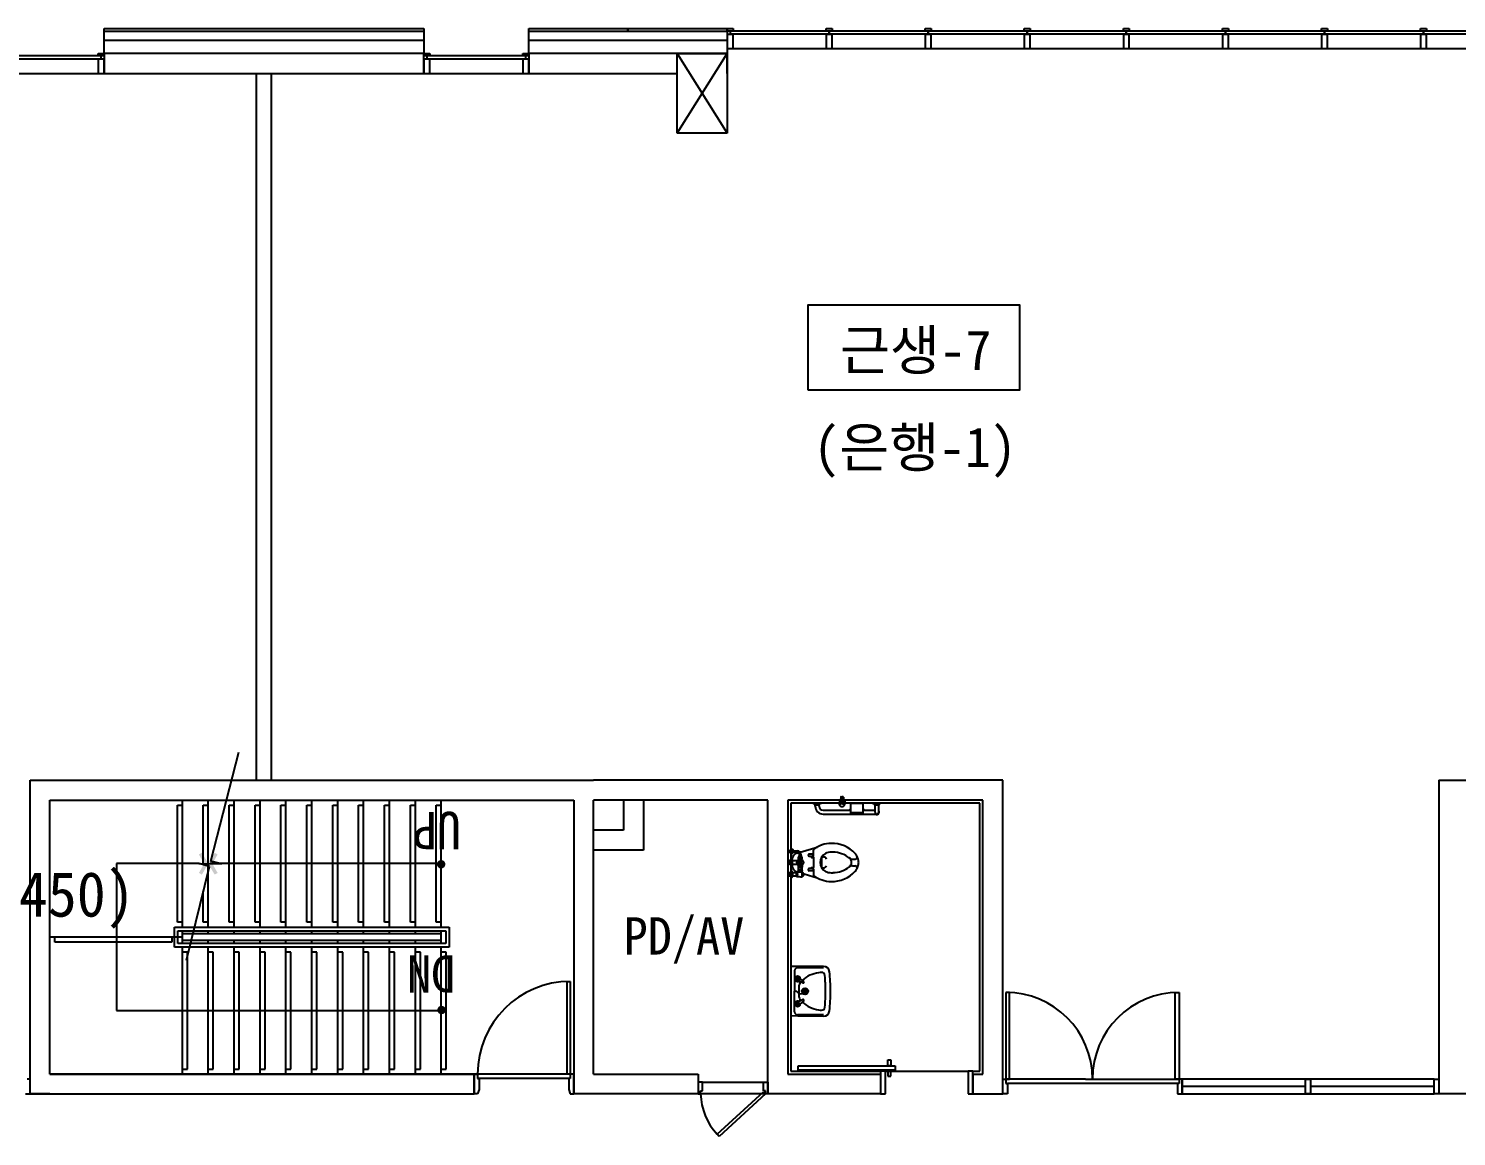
# Model space of a CAD drawing. Header units: millimetres. Extents: x 16332047 to 33387680, y -14835522 to -7015081.
# Drawn here: x 16757244 to 16771584, y -7482048 to -7470921 of the extents above; entities that cross this region are included whole.
import ezdxf
from ezdxf.enums import TextEntityAlignment as Align

# ---------------------------------------------------------------- set-up
doc = ezdxf.new("R2010")
doc.units = ezdxf.units.MM
doc.header["$LTSCALE"] = 300
doc.header["$MEASUREMENT"] = 0
doc.layers.add('arch', color=255, linetype='CONTINUOUS', lineweight=25)
doc.layers.add('TEXT', color=3, linetype='CONTINUOUS')
doc.styles.add('돋움체', font='')
doc.styles.get('돋움체').set_extended_font_data('DotumChe')

msp = doc.modelspace()

# ---------------------------------------------------------------- hatches: boundary and pattern name
at = {"layer": 'arch'}
for points in [[(16758985, -7479198), (16758955, -7479216), (16759008, -7479308), (16758955, -7479401), (16758985, -7479418), (16759049, -7479308)], [(16759113, -7479198), (16759143, -7479216), (16759090, -7479308), (16759143, -7479401), (16759113, -7479418), (16759049, -7479308)]]:
    msp.add_hatch(color=256, dxfattribs=at).paths.add_polyline_path(points)
h = msp.add_hatch(color=256, dxfattribs=at)
edge = h.paths.add_edge_path()
edge.add_arc((16761388, -7479314), 42.7, 270, 450)
edge.add_arc((16761388, -7479314), 42.7, 90, 270)
h = msp.add_hatch(color=256, dxfattribs=at)
edge = h.paths.add_edge_path()
edge.add_arc((16761392, -7480778), 42.7, 270, 450)
edge.add_arc((16761392, -7480778), 42.7, 90, 270)

# ---------------------------------------------------------------- linework, layer by layer
for p, q in [((16758004, -7470921), (16761214, -7470921)), ((16758004, -7470951), (16758004, -7470921)), ((16758004, -7471171), (16758004, -7470921)), ((16758004, -7470921), (16761214, -7470921)), ((16761214, -7470951), (16758004, -7470951)), ((16761214, -7470921), (16761214, -7470951)), ((16761214, -7470921), (16761214, -7471171)), ((16762269, -7470921), (16763264, -7470921)), ((16762269, -7470951), (16762269, -7470921)), ((16762269, -7471171), (16762269, -7470921)), ((16762269, -7470921), (16764259, -7470921)), ((16763264, -7470951), (16762269, -7470951)), ((16763264, -7470921), (16763264, -7470951)), ((16763264, -7470921), (16764259, -7470921)), ((16763264, -7470951), (16763264, -7470921)), ((16764259, -7470951), (16763264, -7470951)), ((16764259, -7470921), (16764259, -7470951)), ((16764259, -7470921), (16764259, -7471171)), ((16764259, -7470946), (16764259, -7470921)), ((16764259, -7470921), (16764319, -7470921)), ((16764319, -7470946), (16764259, -7470946)), ((16764319, -7470980), (16764259, -7470980)), ((16764259, -7470980), (16764259, -7471121)), ((16765284, -7470946), (16764289, -7470946)), ((16764289, -7470946), (16764289, -7470974)), ((16764289, -7470974), (16765284, -7470974)), ((16764319, -7470921), (16764319, -7470946)), ((16764319, -7471121), (16764319, -7470980)), ((16765254, -7470946), (16765254, -7470921)), ((16765254, -7470921), (16765314, -7470921)), ((16765314, -7470946), (16765254, -7470946)), ((16765314, -7470980), (16765254, -7470980)), ((16765254, -7470980), (16765254, -7471121)), ((16766279, -7470946), (16765284, -7470946)), ((16765284, -7470946), (16765284, -7470974)), ((16765284, -7470974), (16765284, -7470946)), ((16765284, -7470974), (16766279, -7470974)), ((16765314, -7470921), (16765314, -7470946)), ((16765314, -7471121), (16765314, -7470980)), ((16766249, -7470946), (16766249, -7470921)), ((16766249, -7470921), (16766309, -7470921)), ((16766309, -7470946), (16766249, -7470946)), ((16766309, -7470980), (16766249, -7470980)), ((16766249, -7470980), (16766249, -7471121)), ((16767274, -7470946), (16766279, -7470946)), ((16766279, -7470946), (16766279, -7470974)), ((16766279, -7470974), (16766279, -7470946)), ((16766279, -7470974), (16767274, -7470974)), ((16766309, -7470921), (16766309, -7470946)), ((16766309, -7471121), (16766309, -7470980)), ((16767244, -7470946), (16767244, -7470921)), ((16767244, -7470921), (16767304, -7470921)), ((16767304, -7470946), (16767244, -7470946)), ((16767304, -7470980), (16767244, -7470980)), ((16767244, -7470980), (16767244, -7471121)), ((16768269, -7470946), (16767274, -7470946)), ((16767274, -7470946), (16767274, -7470974)), ((16767274, -7470974), (16767274, -7470946)), ((16767274, -7470974), (16768269, -7470974)), ((16767304, -7470921), (16767304, -7470946)), ((16767304, -7471121), (16767304, -7470980)), ((16768239, -7470946), (16768239, -7470921)), ((16768239, -7470921), (16768299, -7470921)), ((16768299, -7470946), (16768239, -7470946)), ((16768299, -7470980), (16768239, -7470980)), ((16768239, -7470980), (16768239, -7471121)), ((16769264, -7470946), (16768269, -7470946)), ((16768269, -7470946), (16768269, -7470974)), ((16768269, -7470974), (16768269, -7470946)), ((16768269, -7470974), (16769264, -7470974)), ((16768299, -7470921), (16768299, -7470946)), ((16768299, -7471121), (16768299, -7470980)), ((16769234, -7470946), (16769234, -7470921)), ((16769234, -7470921), (16769294, -7470921)), ((16769294, -7470946), (16769234, -7470946)), ((16769294, -7470980), (16769234, -7470980)), ((16769234, -7470980), (16769234, -7471121)), ((16769264, -7470974), (16769264, -7470946)), ((16770259, -7470946), (16769264, -7470946)), ((16769264, -7470946), (16769264, -7470974)), ((16769264, -7470974), (16770259, -7470974)), ((16769294, -7470921), (16769294, -7470946)), ((16769294, -7471121), (16769294, -7470980)), ((16770229, -7470946), (16770229, -7470921)), ((16770229, -7470921), (16770289, -7470921)), ((16770289, -7470946), (16770229, -7470946)), ((16770289, -7470980), (16770229, -7470980)), ((16770229, -7470980), (16770229, -7471121)), ((16770259, -7470974), (16770259, -7470946)), ((16771254, -7470946), (16770259, -7470946)), ((16770259, -7470946), (16770259, -7470974)), ((16770259, -7470974), (16771254, -7470974)), ((16770289, -7470921), (16770289, -7470946)), ((16770289, -7471121), (16770289, -7470980)), ((16771224, -7470946), (16771224, -7470921)), ((16771224, -7470921), (16771284, -7470921)), ((16771284, -7470946), (16771224, -7470946)), ((16771284, -7470980), (16771224, -7470980)), ((16771224, -7470980), (16771224, -7471121)), ((16772484, -7470946), (16771254, -7470946)), ((16771254, -7470946), (16771254, -7470974)), ((16771254, -7470974), (16771254, -7470946)), ((16771254, -7470974), (16772484, -7470974)), ((16771284, -7470921), (16771284, -7470946)), ((16771284, -7471121), (16771284, -7470980)), ((16761214, -7471042), (16758004, -7471041)), ((16764259, -7471042), (16762269, -7471041)), ((16764259, -7471121), (16772309, -7471121)), ((16764259, -7471121), (16764319, -7471121)), ((16765254, -7471121), (16765314, -7471121)), ((16766249, -7471121), (16766309, -7471121)), ((16767244, -7471121), (16767304, -7471121)), ((16768239, -7471121), (16768299, -7471121)), ((16769234, -7471121), (16769294, -7471121)), ((16770229, -7471121), (16770289, -7471121)), ((16771224, -7471121), (16771284, -7471121)), ((16757974, -7471196), (16756979, -7471196)), ((16756979, -7471224), (16757974, -7471224)), ((16757944, -7471196), (16757944, -7471171)), ((16757944, -7471171), (16758004, -7471171)), ((16758004, -7471196), (16757944, -7471196)), ((16758004, -7471230), (16757944, -7471230)), ((16757944, -7471230), (16757944, -7471371)), ((16757974, -7471224), (16757974, -7471196)), ((16761214, -7471171), (16758004, -7471171)), ((16758004, -7471171), (16758004, -7471371)), ((16758004, -7471171), (16758004, -7471196)), ((16758004, -7471371), (16758004, -7471230)), ((16761214, -7471371), (16761214, -7471171)), ((16761214, -7471196), (16761214, -7471171)), ((16761214, -7471171), (16761274, -7471171)), ((16761274, -7471196), (16761214, -7471196)), ((16761274, -7471230), (16761214, -7471230)), ((16761214, -7471230), (16761214, -7471371)), ((16762239, -7471196), (16761244, -7471196)), ((16761244, -7471196), (16761244, -7471224)), ((16761244, -7471224), (16762239, -7471224)), ((16761274, -7471171), (16761274, -7471196)), ((16761274, -7471371), (16761274, -7471230)), ((16762209, -7471196), (16762209, -7471171)), ((16762209, -7471171), (16762269, -7471171)), ((16762269, -7471196), (16762209, -7471196)), ((16762269, -7471230), (16762209, -7471230)), ((16762209, -7471230), (16762209, -7471371)), ((16762239, -7471224), (16762239, -7471196)), ((16764259, -7471171), (16762269, -7471171)), ((16762269, -7471171), (16762269, -7471371)), ((16762269, -7471171), (16762269, -7471196)), ((16762269, -7471371), (16762269, -7471230)), ((16763759, -7471171), (16764259, -7471971)), ((16763759, -7471971), (16764259, -7471171)), ((16763759, -7471971), (16763759, -7471171)), ((16763759, -7471171), (16764259, -7471171)), ((16764259, -7471371), (16764259, -7471171)), ((16764259, -7471171), (16764259, -7471971)), ((16756949, -7471371), (16758004, -7471371)), ((16757944, -7471371), (16758004, -7471371)), ((16758004, -7471371), (16761214, -7471371)), ((16759534, -7478471), (16759534, -7471371)), ((16759684, -7478471), (16759684, -7471371)), ((16761214, -7471371), (16761274, -7471371)), ((16761214, -7471371), (16762269, -7471371)), ((16762209, -7471371), (16762269, -7471371)), ((16762269, -7471371), (16763759, -7471371)), ((16764259, -7471971), (16763759, -7471971)), ((16759076, -7479282, 0), (16759357, -7478187, 0)), ((16757259, -7481621), (16757259, -7478471)), ((16757259, -7478471), (16762919, -7478471)), ((16767029, -7478471), (16762919, -7478471)), ((16767029, -7481621), (16767029, -7478471)), ((16771409, -7478471), (16771409, -7481621)), ((16771409, -7478471), (16774009, -7478471)), ((16757259, -7480626), (16757259, -7478721)), ((16757459, -7481421), (16757459, -7478671)), ((16757459, -7478671), (16762719, -7478671)), ((16757459, -7478671), (16762719, -7478671)), ((16757459, -7481421), (16757459, -7478671)), ((16758739, -7479896, 0), (16758739, -7478721, 0)), ((16758739, -7478721, 0), (16758789, -7478721, 0)), ((16758789, -7479946), (16758789, -7478671, 0)), ((16758999, -7479309, 0), (16758999, -7478721, 0)), ((16758999, -7478721, 0), (16759049, -7478721, 0)), ((16759049, -7479946, 0), (16759049, -7478671, 0)), ((16759259, -7479896, 0), (16759259, -7478721, 0)), ((16759259, -7478721, 0), (16759309, -7478721, 0)), ((16759309, -7479946, 0), (16759309, -7478671, 0)), ((16759519, -7479896, 0), (16759519, -7478721, 0)), ((16759519, -7478721, 0), (16759569, -7478721, 0)), ((16759569, -7479946, 0), (16759569, -7478671, 0)), ((16759779, -7479896, 0), (16759779, -7478721, 0)), ((16759779, -7478721, 0), (16759829, -7478721, 0)), ((16759829, -7479946, 0), (16759829, -7478671, 0)), ((16760039, -7479896, 0), (16760039, -7478721, 0)), ((16760039, -7478721, 0), (16760089, -7478721, 0)), ((16760089, -7479946, 0), (16760089, -7478671, 0)), ((16760299, -7479896, 0), (16760299, -7478721, 0)), ((16760299, -7478721, 0), (16760349, -7478721, 0)), ((16760349, -7479946, 0), (16760349, -7478671, 0)), ((16760559, -7479896, 0), (16760559, -7478721, 0)), ((16760559, -7478721, 0), (16760609, -7478721, 0)), ((16760609, -7479946, 0), (16760609, -7478671, 0)), ((16760819, -7479896, 0), (16760819, -7478721, 0)), ((16760819, -7478721, 0), (16760869, -7478721, 0)), ((16760869, -7479946, 0), (16760869, -7478671, 0)), ((16761079, -7479896, 0), (16761079, -7478721, 0)), ((16761079, -7478721, 0), (16761129, -7478721, 0)), ((16761129, -7479946, 0), (16761129, -7478671, 0)), ((16761339, -7479896, 0), (16761339, -7478721, 0)), ((16761339, -7478721, 0), (16761389, -7478721, 0)), ((16761389, -7479946, 0), (16761389, -7478671, 0)), ((16762719, -7478671), (16762719, -7480421)), ((16762719, -7478671), (16762719, -7481621)), ((16762719, -7478671), (16762719, -7481421)), ((16762919, -7481421), (16762919, -7478671)), ((16764669, -7478671), (16762919, -7478671)), ((16763219, -7478671), (16763219, -7478971)), ((16763419, -7478671), (16763419, -7479171)), ((16764669, -7481621), (16764669, -7478671)), ((16764669, -7478671), (16764669, -7478671)), ((16766829, -7478671), (16764869, -7478671)), ((16764869, -7478671), (16764869, -7481421)), ((16766799, -7478701), (16764899, -7478701)), ((16764899, -7478701), (16764899, -7481391)), ((16765122, -7478701), (16765206, -7478701)), ((16765122, -7478702), (16765122, -7478701)), ((16765124, -7478704), (16765164, -7478704)), ((16765134, -7478706), (16765134, -7478704)), ((16765134, -7478710), (16765134, -7478706)), ((16765134, -7478706), (16765148, -7478706)), ((16765135, -7478711), (16765134, -7478710)), ((16765147, -7478711), (16765135, -7478711)), ((16765141, -7478710), (16765141, -7478706)), ((16765142, -7478714), (16765142, -7478711)), ((16765144, -7478716), (16765185, -7478716)), ((16765145, -7478731), (16765145, -7478716)), ((16765147, -7478711), (16765148, -7478710)), ((16765148, -7478706), (16765148, -7478704)), ((16765148, -7478710), (16765148, -7478706)), ((16765204, -7478704), (16765164, -7478704)), ((16765180, -7478706), (16765180, -7478704)), ((16765195, -7478706), (16765180, -7478706)), ((16765180, -7478710), (16765180, -7478706)), ((16765181, -7478711), (16765180, -7478710)), ((16765181, -7478711), (16765194, -7478711)), ((16765183, -7478731), (16765183, -7478716)), ((16765187, -7478714), (16765187, -7478711)), ((16765188, -7478710), (16765188, -7478706)), ((16765194, -7478711), (16765195, -7478710)), ((16765195, -7478706), (16765195, -7478704)), ((16765195, -7478710), (16765195, -7478706)), ((16765206, -7478702), (16765206, -7478701)), ((16765379, -7478701), (16765449, -7478701)), ((16765379, -7478703), (16765379, -7478701)), ((16765380, -7478704), (16765448, -7478704)), ((16765387, -7478682), (16765387, -7478691)), ((16765442, -7478691), (16765387, -7478691)), ((16765439, -7478677), (16765389, -7478677)), ((16765389, -7478678), (16765389, -7478677)), ((16765390, -7478676), (16765438, -7478676)), ((16765400, -7478704), (16765400, -7478701)), ((16765401, -7478641), (16765401, -7478674)), ((16765402, -7478655), (16765402, -7478667)), ((16765413, -7478647), (16765403, -7478653)), ((16765403, -7478669), (16765413, -7478675)), ((16765403, -7478701), (16765403, -7478691)), ((16765406, -7478636), (16765414, -7478636)), ((16765411, -7478707), (16765406, -7478707)), ((16765411, -7478704), (16765418, -7478704)), ((16765411, -7478704), (16765411, -7478707)), ((16765422, -7478636), (16765414, -7478636)), ((16765426, -7478653), (16765416, -7478647)), ((16765416, -7478675), (16765426, -7478669)), ((16765418, -7478704), (16765418, -7478707)), ((16765418, -7478707), (16765423, -7478707)), ((16765424, -7478701), (16765424, -7478704)), ((16765425, -7478701), (16765425, -7478691)), ((16765427, -7478641), (16765427, -7478674)), ((16765427, -7478667), (16765427, -7478655)), ((16765439, -7478678), (16765439, -7478677)), ((16765442, -7478682), (16765442, -7478691)), ((16765449, -7478703), (16765449, -7478701)), ((16765501, -7478804), (16765501, -7478707)), ((16765508, -7478701), (16765621, -7478701)), ((16765627, -7478804), (16765627, -7478707)), ((16765722, -7478702), (16765722, -7478701)), ((16765724, -7478704), (16765764, -7478704)), ((16765734, -7478706), (16765734, -7478704)), ((16765734, -7478706), (16765748, -7478706)), ((16765734, -7478710), (16765734, -7478706)), ((16765735, -7478711), (16765734, -7478710)), ((16765747, -7478711), (16765735, -7478711)), ((16765741, -7478710), (16765741, -7478706)), ((16765742, -7478714), (16765742, -7478711)), ((16765744, -7478716), (16765785, -7478716)), ((16765745, -7478791), (16765745, -7478716)), ((16765747, -7478711), (16765748, -7478710)), ((16765748, -7478706), (16765748, -7478704)), ((16765748, -7478710), (16765748, -7478706)), ((16765804, -7478704), (16765764, -7478704)), ((16765780, -7478706), (16765780, -7478704)), ((16765795, -7478706), (16765780, -7478706)), ((16765780, -7478710), (16765780, -7478706)), ((16765781, -7478711), (16765780, -7478710)), ((16765781, -7478711), (16765794, -7478711)), ((16765783, -7478791), (16765783, -7478716)), ((16765787, -7478714), (16765787, -7478711)), ((16765788, -7478710), (16765788, -7478706)), ((16765794, -7478711), (16765795, -7478710)), ((16765795, -7478706), (16765795, -7478704)), ((16765795, -7478710), (16765795, -7478706)), ((16766799, -7481391), (16766799, -7478701)), ((16766829, -7481421), (16766829, -7478671)), ((16765224, -7478772), (16765501, -7478772)), ((16765224, -7478810), (16765764, -7478810)), ((16765497, -7478766), (16765497, -7478762)), ((16765501, -7478758), (16765498, -7478760)), ((16765501, -7478770), (16765498, -7478768)), ((16765501, -7478795), (16765627, -7478795)), ((16765501, -7478804), (16765627, -7478804)), ((16765503, -7478804), (16765503, -7478795)), ((16765626, -7478804), (16765626, -7478795)), ((16765627, -7478758), (16765630, -7478760)), ((16765627, -7478770), (16765630, -7478768)), ((16765627, -7478772), (16765745, -7478772)), ((16765632, -7478766), (16765632, -7478762)), ((16763219, -7478971), (16762919, -7478971)), ((16763419, -7479171), (16762919, -7479171)), ((16764881, -7479191), (16764881, -7479178)), ((16764882, -7479177), (16764894, -7479177)), ((16764896, -7479194), (16764896, -7479175)), ((16764896, -7479175), (16764897, -7479175)), ((16764902, -7479155), (16764899, -7479155)), ((16764899, -7479155), (16764899, -7479215)), ((16764903, -7479158), (16764903, -7479211)), ((16764926, -7479172), (16764905, -7479156)), ((16764927, -7479195), (16764927, -7479175)), ((16764927, -7479178), (16764966, -7479178)), ((16764994, -7479192), (16765164, -7479141)), ((16765127, -7479228), (16765127, -7479171)), ((16758956, -7479308, 0), (16758129, -7479308, 0)), ((16758129, -7479308, 0), (16758129, -7480783, 0)), ((16759062, -7479335, 0), (16758956, -7479306, 0)), ((16758956, -7479306, 0), (16759183, -7479311, 0)), ((16758956, -7479308, 0), (16758956, -7479308, 0)), ((16761389, -7479308, 0), (16759069, -7479308, 0)), ((16759183, -7479311, 0), (16759076, -7479282, 0)), ((16764878, -7479281), (16764880, -7479280)), ((16764878, -7479310), (16764878, -7479281)), ((16764878, -7479310), (16764880, -7479312)), ((16764898, -7479279), (16764880, -7479280)), ((16764898, -7479313), (16764880, -7479312)), ((16764882, -7479192), (16764894, -7479192)), ((16764896, -7479194), (16764897, -7479194)), ((16764899, -7479279), (16764898, -7479279)), ((16764899, -7479313), (16764898, -7479313)), ((16764899, -7479215), (16764902, -7479215)), ((16764899, -7479264), (16764899, -7479263)), ((16764902, -7479263), (16764899, -7479263)), ((16764899, -7479328), (16764899, -7479264)), ((16764905, -7479214), (16764917, -7479204)), ((16764914, -7479296), (16764914, -7479263)), ((16764914, -7479329), (16764914, -7479263)), ((16764914, -7479296), (16764914, -7479329)), ((16764915, -7479315), (16764915, -7479276)), ((16764966, -7479280), (16764915, -7479280)), ((16764915, -7479312), (16764966, -7479312)), ((16764917, -7479204), (16764926, -7479197)), ((16764966, -7479191), (16764927, -7479191)), ((16764959, -7479203), (16764980, -7479197)), ((16764976, -7479242), (16765013, -7479242)), ((16764976, -7479256), (16765013, -7479256)), ((16764977, -7479256), (16764978, -7479257)), ((16764978, -7479257), (16764978, -7479256)), ((16764978, -7479257), (16764978, -7479257)), ((16764978, -7479259), (16764978, -7479267)), ((16764983, -7479225), (16765006, -7479225)), ((16764983, -7479236), (16765006, -7479236)), ((16764984, -7479236), (16764984, -7479240)), ((16764985, -7479239), (16764984, -7479241)), ((16765005, -7479239), (16764984, -7479239)), ((16764985, -7479236), (16764985, -7479239)), ((16764985, -7479291), (16764985, -7479300)), ((16764993, -7479285), (16764986, -7479290)), ((16764986, -7479302), (16764993, -7479306)), ((16764988, -7479225), (16764988, -7479213)), ((16765003, -7479290), (16764995, -7479285)), ((16764995, -7479306), (16765003, -7479302)), ((16765001, -7479213), (16765001, -7479225)), ((16765004, -7479236), (16765004, -7479239)), ((16765004, -7479239), (16765005, -7479241)), ((16765004, -7479300), (16765004, -7479291)), ((16765005, -7479236), (16765005, -7479240)), ((16765010, -7479267), (16765010, -7479259)), ((16765011, -7479257), (16765012, -7479256)), ((16765011, -7479256), (16765011, -7479257)), ((16765011, -7479257), (16765012, -7479256)), ((16765011, -7479257), (16765011, -7479257)), ((16765011, -7479257), (16765011, -7479257)), ((16765124, -7479212), (16765085, -7479212)), ((16765124, -7479235), (16765085, -7479235)), ((16765106, -7479235), (16765106, -7479244)), ((16765108, -7479246), (16765129, -7479246)), ((16765125, -7479234), (16765125, -7479213)), ((16765132, -7479342), (16765132, -7479249)), ((16765211, -7479240), (16765228, -7479240)), ((16765211, -7479351), (16765211, -7479240)), ((16765520, -7479262), (16765545, -7479262)), ((16758832, -7480278, 0), (16759062, -7479335, 0)), ((16764878, -7479401), (16764880, -7479400)), ((16764878, -7479430), (16764878, -7479401)), ((16764878, -7479430), (16764880, -7479432)), ((16764898, -7479399), (16764880, -7479400)), ((16764898, -7479433), (16764880, -7479432)), ((16764899, -7479399), (16764898, -7479399)), ((16764898, -7479433), (16764898, -7479399)), ((16764898, -7479400), (16764899, -7479400)), ((16764898, -7479431), (16764899, -7479431)), ((16764899, -7479433), (16764898, -7479433)), ((16764899, -7479328), (16764899, -7479328)), ((16764902, -7479328), (16764899, -7479328)), ((16764899, -7479383), (16764899, -7479448)), ((16764902, -7479383), (16764899, -7479383)), ((16764902, -7479448), (16764899, -7479448)), ((16764915, -7479396), (16764915, -7479435)), ((16764953, -7479399), (16764915, -7479399)), ((16764953, -7479433), (16764915, -7479433)), ((16764953, -7479399), (16764953, -7479433)), ((16764953, -7479399), (16764956, -7479399)), ((16764953, -7479433), (16764956, -7479432)), ((16764956, -7479435), (16764956, -7479396)), ((16764959, -7479388), (16764978, -7479394)), ((16764959, -7479388), (16764966, -7479391)), ((16764974, -7479368), (16765014, -7479368)), ((16764974, -7479379), (16764974, -7479379)), ((16765014, -7479379), (16764974, -7479379)), ((16764975, -7479380), (16764975, -7479379)), ((16764977, -7479382), (16764975, -7479380)), ((16764975, -7479380), (16765013, -7479380)), ((16764976, -7479344), (16764976, -7479322)), ((16765012, -7479345), (16764976, -7479345)), ((16764976, -7479379), (16764976, -7479381)), ((16764978, -7479368), (16764978, -7479345)), ((16764978, -7479345), (16764978, -7479345)), ((16764978, -7479345), (16764978, -7479345)), ((16764978, -7479391), (16764978, -7479385)), ((16765010, -7479345), (16765010, -7479368)), ((16765010, -7479345), (16765010, -7479345)), ((16765010, -7479345), (16765010, -7479345)), ((16765010, -7479392), (16765010, -7479385)), ((16765013, -7479380), (16765011, -7479382)), ((16765012, -7479379), (16765012, -7479381)), ((16765013, -7479322), (16765013, -7479344)), ((16765013, -7479379), (16765013, -7479380)), ((16765014, -7479379), (16765014, -7479379)), ((16765014, -7479437), (16765014, -7479394)), ((16765014, -7479395), (16765014, -7479394)), ((16765014, -7479396), (16765014, -7479395)), ((16765014, -7479437), (16765014, -7479437)), ((16765015, -7479394), (16765017, -7479394)), ((16765017, -7479437), (16765015, -7479437)), ((16765018, -7479396), (16765020, -7479405)), ((16765020, -7479426), (16765018, -7479436)), ((16765020, -7479424), (16765020, -7479407)), ((16765023, -7479407), (16765022, -7479407)), ((16765022, -7479424), (16765023, -7479424)), ((16765025, -7479406), (16765023, -7479407)), ((16765023, -7479424), (16765023, -7479407)), ((16765023, -7479424), (16765025, -7479425)), ((16765030, -7479406), (16765025, -7479406)), ((16765025, -7479411), (16765030, -7479411)), ((16765025, -7479421), (16765030, -7479421)), ((16765025, -7479425), (16765030, -7479425)), ((16765031, -7479407), (16765030, -7479406)), ((16765030, -7479425), (16765031, -7479424)), ((16765031, -7479424), (16765031, -7479407)), ((16765031, -7479410), (16765031, -7479410)), ((16765031, -7479410), (16765034, -7479410)), ((16765031, -7479421), (16765031, -7479421)), ((16765034, -7479421), (16765031, -7479421)), ((16765035, -7479415), (16765032, -7479415)), ((16765032, -7479415), (16765032, -7479416)), ((16765032, -7479416), (16765032, -7479417)), ((16765032, -7479417), (16765035, -7479417)), ((16765035, -7479411), (16765164, -7479450)), ((16765035, -7479411), (16765035, -7479415)), ((16765035, -7479417), (16765035, -7479420)), ((16765124, -7479357), (16765085, -7479357)), ((16765124, -7479379), (16765085, -7479379)), ((16765106, -7479357), (16765106, -7479347)), ((16765108, -7479345), (16765129, -7479345)), ((16765125, -7479358), (16765125, -7479378)), ((16765127, -7479364), (16765127, -7479421)), ((16765211, -7479351), (16765228, -7479351)), ((16765520, -7479329), (16765545, -7479329)), ((16758999, -7479896, 0), (16758999, -7479586, 0)), ((16758709, -7479946, 0), (16761469, -7479946, 0)), ((16758709, -7480146, 0), (16758709, -7479946, 0)), ((16758789, -7479896, 0), (16758739, -7479896, 0)), ((16758744, -7479981, 0), (16761434, -7479981, 0)), ((16758744, -7480111, 0), (16758744, -7479981, 0)), ((16758789, -7480111), (16758789, -7479981)), ((16758789, -7480081, 0), (16758789, -7480011, 0)), ((16758789, -7480011, 0), (16761389, -7480011, 0)), ((16759049, -7479896, 0), (16758999, -7479896, 0)), ((16759049, -7480011, 0), (16759049, -7479981, 0)), ((16759309, -7479896, 0), (16759259, -7479896, 0)), ((16759309, -7480011, 0), (16759309, -7479981, 0)), ((16759569, -7479896, 0), (16759519, -7479896, 0)), ((16759569, -7480011, 0), (16759569, -7479981, 0)), ((16759569, -7480011, 0), (16759569, -7479981, 0)), ((16759829, -7479896, 0), (16759779, -7479896, 0)), ((16759829, -7480011, 0), (16759829, -7479981, 0)), ((16760089, -7479896, 0), (16760039, -7479896, 0)), ((16760089, -7480011, 0), (16760089, -7479981, 0)), ((16760349, -7479896, 0), (16760299, -7479896, 0)), ((16760349, -7480011, 0), (16760349, -7479981, 0)), ((16760609, -7479896, 0), (16760559, -7479896, 0)), ((16760609, -7480011, 0), (16760609, -7479981, 0)), ((16760869, -7479896, 0), (16760819, -7479896, 0)), ((16760869, -7480011, 0), (16760869, -7479981, 0)), ((16761129, -7479896, 0), (16761079, -7479896, 0)), ((16761129, -7480011, 0), (16761129, -7479981, 0)), ((16761129, -7480011, 0), (16761129, -7479981, 0)), ((16761389, -7479896, 0), (16761339, -7479896, 0)), ((16761389, -7480111, 0), (16761389, -7479981, 0)), ((16761434, -7479981, 0), (16761434, -7480111, 0)), ((16761469, -7479946, 0), (16761469, -7480146, 0)), ((16758789, -7480046, 0), (16757459, -7480046, 0)), ((16757509, -7480096), (16757509, -7480046)), ((16758684, -7480096), (16757509, -7480096)), ((16758684, -7480046), (16758684, -7480096)), ((16761469, -7480146, 0), (16758709, -7480146, 0)), ((16761434, -7480111, 0), (16758744, -7480111, 0)), ((16761389, -7480081, 0), (16758789, -7480081, 0)), ((16758789, -7481421, 0), (16758789, -7480146)), ((16759049, -7480111, 0), (16759049, -7480081, 0)), ((16759049, -7481421, 0), (16759049, -7480146, 0)), ((16759309, -7480111, 0), (16759309, -7480081, 0)), ((16759309, -7481421, 0), (16759309, -7480146, 0)), ((16759569, -7480111, 0), (16759569, -7480081, 0)), ((16759569, -7481421, 0), (16759569, -7480146, 0)), ((16759829, -7480111, 0), (16759829, -7480081, 0)), ((16759829, -7481421, 0), (16759829, -7480146, 0)), ((16760089, -7480111, 0), (16760089, -7480081, 0)), ((16760089, -7481421, 0), (16760089, -7480146, 0)), ((16760349, -7480111, 0), (16760349, -7480081, 0)), ((16760349, -7481421, 0), (16760349, -7480146, 0)), ((16760609, -7480111, 0), (16760609, -7480081, 0)), ((16760609, -7481421, 0), (16760609, -7480146, 0)), ((16760869, -7480111, 0), (16760869, -7480081, 0)), ((16760869, -7481421), (16760869, -7480146, 0)), ((16761129, -7480111, 0), (16761129, -7480081, 0)), ((16761129, -7480111, 0), (16761129, -7480081, 0)), ((16761129, -7481421, 0), (16761129, -7480146, 0)), ((16761389, -7481421, 0), (16761389, -7480146, 0)), ((16758839, -7480196, 0), (16758789, -7480196, 0)), ((16758839, -7481371, 0), (16758839, -7480196, 0)), ((16759099, -7480196, 0), (16759049, -7480196, 0)), ((16759099, -7481371, 0), (16759099, -7480196, 0)), ((16759359, -7480196, 0), (16759309, -7480196, 0)), ((16759359, -7481371, 0), (16759359, -7480196, 0)), ((16759619, -7480196, 0), (16759569, -7480196, 0)), ((16759619, -7481371, 0), (16759619, -7480196, 0)), ((16759879, -7480196, 0), (16759829, -7480196, 0)), ((16759879, -7481371, 0), (16759879, -7480196, 0)), ((16760139, -7480196, 0), (16760089, -7480196, 0)), ((16760139, -7481371, 0), (16760139, -7480196, 0)), ((16760399, -7480196, 0), (16760349, -7480196, 0)), ((16760399, -7481371, 0), (16760399, -7480196, 0)), ((16760659, -7480196, 0), (16760609, -7480196, 0)), ((16760659, -7481371, 0), (16760659, -7480196, 0)), ((16760919, -7480196), (16760869, -7480196)), ((16760919, -7481371), (16760919, -7480196)), ((16761179, -7480196, 0), (16761129, -7480196, 0)), ((16761179, -7481371, 0), (16761179, -7480196, 0)), ((16761439, -7480196, 0), (16761389, -7480196, 0)), ((16761439, -7481371, 0), (16761439, -7480196, 0)), ((16764969, -7480340), (16764899, -7480342)), ((16764937, -7480383), (16764937, -7480590)), ((16765229, -7480355), (16764965, -7480355)), ((16765229, -7480340), (16764969, -7480340)), ((16765030, -7480493), (16764990, -7480462)), ((16762654, -7481421), (16762654, -7480491)), ((16762654, -7480491), (16762684, -7480491)), ((16762684, -7480491), (16762684, -7481421)), ((16764937, -7480797), (16764937, -7480590)), ((16765022, -7480507), (16764977, -7480485)), ((16764980, -7480548), (16764980, -7480632)), ((16765032, -7480501), (16765030, -7480504)), ((16767097, -7480601), (16767059, -7480601)), ((16767059, -7480601), (16767059, -7481471)), ((16767097, -7481471), (16767097, -7480601)), ((16768761, -7481471), (16768761, -7480601)), ((16768761, -7480601), (16768799, -7480601)), ((16768799, -7480601), (16768799, -7481471)), ((16765022, -7480673), (16764977, -7480695)), ((16765030, -7480687), (16764990, -7480718)), ((16765032, -7480679), (16765030, -7480676)), ((16758129, -7480783, 0), (16758729, -7480783, 0)), ((16758729, -7480783, 0), (16761389, -7480783, 0)), ((16764969, -7480840), (16764899, -7480838)), ((16765229, -7480825), (16764965, -7480825)), ((16765229, -7480840), (16764969, -7480840)), ((16765874, -7481339), (16765874, -7481279)), ((16765874, -7481279), (16765904, -7481279)), ((16765904, -7481279), (16765904, -7481339)), ((16757259, -7481471), (16757229, -7481471)), ((16757259, -7481491), (16757259, -7481471)), ((16757459, -7481421), (16761719, -7481421)), ((16762719, -7481421), (16757459, -7481421)), ((16758789, -7481371, 0), (16758839, -7481371, 0)), ((16759049, -7481371, 0), (16759099, -7481371, 0)), ((16759309, -7481371, 0), (16759359, -7481371, 0)), ((16759569, -7481371, 0), (16759619, -7481371, 0)), ((16759829, -7481371, 0), (16759879, -7481371, 0)), ((16760089, -7481371, 0), (16760139, -7481371, 0)), ((16760349, -7481371, 0), (16760399, -7481371, 0)), ((16760609, -7481371, 0), (16760659, -7481371, 0)), ((16760869, -7481371), (16760919, -7481371)), ((16761129, -7481371, 0), (16761179, -7481371, 0)), ((16761389, -7481371, 0), (16761439, -7481371, 0)), ((16761719, -7481421), (16761719, -7481621)), ((16762719, -7481421), (16761719, -7481421)), ((16761719, -7481621), (16761719, -7481421)), ((16761719, -7481421), (16761754, -7481421)), ((16762684, -7481421), (16761754, -7481421)), ((16761754, -7481421), (16761754, -7481466)), ((16762684, -7481466), (16761754, -7481466)), ((16761754, -7481466), (16761769, -7481466)), ((16761769, -7481466), (16761769, -7481576)), ((16762684, -7481421), (16762654, -7481421)), ((16762684, -7481466), (16762669, -7481466)), ((16762669, -7481466), (16762669, -7481576)), ((16762719, -7481421), (16762684, -7481421)), ((16762684, -7481421), (16762684, -7481466)), ((16762719, -7481621), (16762719, -7481421)), ((16762919, -7481421), (16763969, -7481421)), ((16763969, -7481421), (16763969, -7481621)), ((16764869, -7481421), (16765799, -7481421)), ((16764899, -7481391), (16765799, -7481391)), ((16764975, -7481381), (16764975, -7481339)), ((16764975, -7481339), (16765949, -7481339)), ((16765949, -7481381), (16764975, -7481381)), ((16765799, -7481391), (16765799, -7481421)), ((16765849, -7481391), (16765799, -7481391)), ((16765799, -7481391), (16765799, -7481621)), ((16765849, -7481391), (16766679, -7481391)), ((16765849, -7481621), (16765849, -7481391)), ((16765904, -7481339), (16765874, -7481339)), ((16765874, -7481381), (16765874, -7481441)), ((16765904, -7481381), (16765874, -7481381)), ((16765874, -7481441), (16765904, -7481441)), ((16765904, -7481441), (16765904, -7481381)), ((16765949, -7481339), (16765949, -7481381)), ((16766729, -7481391), (16766679, -7481391)), ((16766679, -7481391), (16766679, -7481621)), ((16766729, -7481421), (16766729, -7481391)), ((16766729, -7481391), (16766799, -7481391)), ((16766729, -7481621), (16766729, -7481391)), ((16766729, -7481421), (16766829, -7481421)), ((16766729, -7481421), (16766729, -7481621)), ((16767029, -7481491), (16767029, -7481471)), ((16767029, -7481471), (16767059, -7481471)), ((16767859, -7481471), (16767059, -7481471)), ((16767059, -7481471), (16767097, -7481471)), ((16767059, -7481471), (16767059, -7481516)), ((16767859, -7481471), (16768799, -7481471)), ((16768799, -7481471), (16768761, -7481471)), ((16768829, -7481471), (16768799, -7481471)), ((16768799, -7481471), (16768799, -7481516)), ((16771359, -7481471), (16768829, -7481471)), ((16768829, -7481471), (16768829, -7481621)), ((16768829, -7481491), (16768829, -7481471)), ((16770069, -7481471), (16770119, -7481471)), ((16770069, -7481621), (16770069, -7481471)), ((16770119, -7481471), (16770119, -7481621)), ((16771359, -7481471), (16771409, -7481471)), ((16771359, -7481621), (16771359, -7481471)), ((16771359, -7481621), (16771359, -7481471)), ((16771409, -7481471), (16771409, -7481621)), ((16757259, -7481621), (16757259, -7481491)), ((16761769, -7481576), (16761754, -7481621)), ((16762669, -7481576), (16762684, -7481621)), ((16763969, -7481501), (16763969, -7481501)), ((16763969, -7481501), (16763969, -7481501)), ((16763969, -7481501), (16763969, -7481621)), ((16764014, -7481501), (16763969, -7481501)), ((16763994, -7481621), (16763994, -7481590)), ((16763994, -7481590), (16764014, -7481590)), ((16764014, -7481501), (16764624, -7481501)), ((16764014, -7481530), (16764014, -7481501)), ((16764014, -7481590), (16764014, -7481530)), ((16764014, -7481530), (16764014, -7481530)), ((16764160, -7482026), (16764624, -7481599)), ((16764624, -7481530), (16764624, -7481501)), ((16764624, -7481501), (16764669, -7481501)), ((16764624, -7481590), (16764624, -7481530)), ((16764624, -7481530), (16764624, -7481530)), ((16764644, -7481590), (16764624, -7481590)), ((16764624, -7481599), (16764644, -7481621)), ((16764644, -7481621), (16764644, -7481590)), ((16764669, -7481501), (16764669, -7481501)), ((16764669, -7481501), (16764669, -7481621)), ((16764669, -7481601), (16764669, -7481601)), ((16767029, -7481621), (16767029, -7481491)), ((16767059, -7481516), (16767074, -7481516)), ((16768784, -7481516), (16767074, -7481516)), ((16767074, -7481516), (16767074, -7481526)), ((16767074, -7481526), (16767074, -7481526)), ((16767074, -7481526), (16767074, -7481621)), ((16768799, -7481516), (16768784, -7481516)), ((16768784, -7481516), (16768784, -7481526)), ((16768784, -7481526), (16768784, -7481526)), ((16768784, -7481526), (16768784, -7481621)), ((16768829, -7481621), (16768829, -7481491)), ((16770069, -7481546), (16768829, -7481546)), ((16771359, -7481546), (16770119, -7481546)), ((16757214, -7481621), (16757259, -7481621)), ((16757459, -7481621), (16757259, -7481621)), ((16757259, -7481621), (16761719, -7481621)), ((16761754, -7481621), (16761719, -7481621)), ((16761754, -7481621), (16761754, -7481621)), ((16762684, -7481621), (16762684, -7481621)), ((16762684, -7481621), (16762719, -7481621)), ((16762919, -7481621), (16762719, -7481621)), ((16762919, -7481621), (16762919, -7481621)), ((16763969, -7481621), (16762919, -7481621)), ((16763969, -7481621), (16763994, -7481621)), ((16764644, -7481621), (16763994, -7481621)), ((16764644, -7481621), (16764180, -7482048)), ((16764669, -7481621), (16764644, -7481621)), ((16764669, -7481621), (16764669, -7481621)), ((16765799, -7481621), (16764669, -7481621)), ((16765799, -7481621), (16765849, -7481621)), ((16766679, -7481621), (16766729, -7481621)), ((16766729, -7481621), (16767029, -7481621)), ((16767074, -7481621), (16767029, -7481621)), ((16768784, -7481621), (16768829, -7481621)), ((16768829, -7481621), (16771359, -7481621)), ((16770119, -7481621), (16770069, -7481621)), ((16771409, -7481621), (16771359, -7481621)), ((16774009, -7481621), (16771409, -7481621)), ((16764180, -7482048), (16764160, -7482026))]:
    msp.add_line(p, q, dxfattribs=at)
msp.add_lwpolyline([(16765071, -7474550), (16767199, -7474550), (16767199, -7473699), (16765071, -7473699)], close=True, dxfattribs=at)
for centre, radius in [((16765414, -7478661), 12.7), ((16765414, -7478661), 7.5), ((16764994, -7479296), 32.5), ((16764994, -7479296), 29), ((16764994, -7479296), 9.51), ((16764969, -7480465), 7.76), ((16764954, -7480590), 3), ((16765042, -7480590), 31), ((16765042, -7480590), 20.5), ((16765042, -7480590), 3), ((16764969, -7480715), 7.76)]:
    msp.add_circle(centre, radius, dxfattribs=at)
for centre, radius, start, end in [((16765124, -7478702), 2, 180, 270), ((16765137, -7478699), 11.9, 252.4016, 287.5984), ((16765145, -7478699), 11.9, 252.4016, 287.5984), ((16765144, -7478714), 2, 180, 270), ((16765224, -7478731), 79, 180, 270), ((16765184, -7478699), 11.9, 252.4016, 287.5984), ((16765224, -7478731), 41, 180, 270), ((16765185, -7478714), 2, 270, 0), ((16765191, -7478699), 11.9, 252.4016, 287.5984), ((16765204, -7478702), 2, 270, 0), ((16765380, -7478703), 1, 180, 270), ((16765392, -7478682), 5, 120, 180), ((16765390, -7478677), 1, 90, 180), ((16765400, -7478720), 10, 150.6747, 225.7472), ((16765405, -7478722), 15.8, 87.2313, 150.6747), ((16765414, -7478705), 30.4, 225.7472, 314.2528), ((16765399, -7478674), 2, 270, 0), ((16765406, -7478641), 5, 90, 180), ((16765414, -7478661), 14, 144.5475, 155.4525), ((16765414, -7478661), 14, 204.5475, 215.4525), ((16765414, -7478661), 14, 84.5475, 95.4525), ((16765414, -7478661), 14, 264.5475, 275.4525), ((16765422, -7478641), 5, 0, 90), ((16765423, -7478722), 15.8, 29.3253, 92.7687), ((16765414, -7478661), 14, 24.5475, 35.4525), ((16765414, -7478661), 14, 324.5475, 335.4525), ((16765429, -7478674), 2, 180, 270), ((16765428, -7478720), 10, 314.2528, 29.3253), ((16765438, -7478677), 1, 0, 90), ((16765437, -7478682), 5, 0, 60), ((16765448, -7478703), 1, 270, 0), ((16765508, -7478707), 6.5, 90, 180), ((16765621, -7478707), 6.5, 0, 90), ((16765724, -7478702), 2, 180, 270), ((16765737, -7478699), 11.9, 252.4016, 287.5984), ((16765745, -7478699), 11.9, 252.4016, 287.5984), ((16765744, -7478714), 2, 180, 270), ((16765784, -7478699), 11.9, 252.4016, 287.5984), ((16765785, -7478714), 2, 270, 0), ((16765791, -7478699), 11.9, 252.4016, 287.5984), ((16765499, -7478762), 2.5, 120, 180), ((16765499, -7478766), 2.5, 180, 240), ((16765629, -7478762), 2.5, 0, 60), ((16765629, -7478766), 2.5, 300, 0), ((16765764, -7478791), 19, 180, 0), ((16765764, -7478791), 22.5, 237.6125, 32.3875), ((16764882, -7479178), 1, 90, 180), ((16764894, -7479175), 2, 270, 0), ((16764897, -7479173), 2, 270, 0), ((16764902, -7479160), 5, 52.3738, 90), ((16764924, -7479175), 3, 29.4574, 52.3738), ((16764924, -7479175), 3, 0, 29.4574), ((16764966, -7479213), 34.7, 0, 90), ((16765137, -7479171), 10.3, 126.5012, 180), ((16765306, -7479399), 294, 90.1178, 126.5012), ((16765313, -7479421), 317, 42.5039, 91.3632), ((16764882, -7479191), 1, 180, 270), ((16764894, -7479194), 2, 0, 90), ((16764897, -7479196), 2, 0, 90), ((16764902, -7479210), 5, 270, 289.9185), ((16764902, -7479276), 13.1, 0, 90), ((16764902, -7479315), 13.1, 270, 0), ((16764902, -7479210), 5, 289.9185, 307.6262), ((16764977, -7479263), 62.5, 106.7769, 180), ((16764924, -7479195), 3, 307.6262, 330.5426), ((16764924, -7479195), 3, 330.5426, 0), ((16764966, -7479213), 22, 0, 90), ((16764988, -7479249), 14.1, 149.057, 210.943), ((16764980, -7479248), 6.57, 149.2918, 166.1785), ((16764983, -7479249), 9.78, 166.1785, 180), ((16764983, -7479249), 9.78, 180, 193.8215), ((16764980, -7479250), 6.57, 193.8215, 210.7082), ((16764978, -7479247), 4.28, 124.8914, 149.2919), ((16764978, -7479251), 4.28, 210.7081, 235.1086), ((16764977, -7479245), 2.13, 90, 124.8915), ((16764977, -7479253), 2.13, 235.1085, 270), ((16764977, -7479245), 2.13, 55.1085, 90), ((16764977, -7479253), 2.13, 270, 304.8915), ((16764976, -7479247), 4.28, 30.7081, 55.1086), ((16764976, -7479251), 4.28, 304.8914, 329.2919), ((16764976, -7479259), 2, 0, 44.87), ((16764974, -7479248), 6.57, 13.8215, 30.7083), ((16764974, -7479250), 6.57, 329.2917, 346.1785), ((16764971, -7479249), 9.78, 0, 13.8215), ((16764971, -7479249), 9.78, 346.1785, 0), ((16764993, -7479231), 11.9, 152.4183, 207.5817), ((16764985, -7479229), 3.15, 131.5242, 154.9306), ((16764987, -7479230), 5.66, 154.9305, 169.0341), ((16764991, -7479231), 9.34, 169.0341, 180), ((16764991, -7479231), 9.34, 180, 190.9659), ((16764987, -7479232), 5.66, 190.9659, 205.0694), ((16764985, -7479233), 3.15, 205.0694, 228.4758), ((16764982, -7479240), 1.5, 270, 0), ((16764984, -7479228), 1.03, 90, 131.5243), ((16764984, -7479234), 1.03, 228.4757, 270), ((16764982, -7479229), 3.15, 25.0694, 48.4758), ((16764984, -7479228), 1.03, 48.4757, 90.0001), ((16764982, -7479233), 3.15, 311.5242, 334.9306), ((16764984, -7479234), 1.03, 269.9999, 311.5243), ((16764980, -7479230), 5.66, 10.9659, 25.0694), ((16764976, -7479231), 9.34, 0, 10.9659), ((16764976, -7479231), 9.34, 349.0341, 360), ((16764980, -7479232), 5.66, 334.9305, 349.0341), ((16764994, -7479296), 10.4, 143.8545, 156.1455), ((16764994, -7479296), 10.4, 203.8545, 216.1455), ((16764990, -7479249), 4.18, 149.7498, 180), ((16764990, -7479249), 4.18, 180, 210.2502), ((16764992, -7479250), 6.4, 125.3845, 149.7498), ((16764992, -7479248), 6.4, 210.2502, 234.6155), ((16764993, -7479231), 4.54, 129.8738, 153.6252), ((16764993, -7479231), 3.7, 153.6253, 179.9999), ((16764993, -7479231), 3.7, 180, 206.3747), ((16764993, -7479231), 4.54, 206.3748, 230.1262), ((16764993, -7479252), 8.56, 106.3938, 125.3846), ((16764993, -7479246), 8.56, 234.6154, 253.6062), ((16764994, -7479232), 5.31, 109.0863, 129.8738), ((16764994, -7479230), 5.31, 230.1262, 250.9137), ((16764994, -7479255), 11.5, 90, 106.3938), ((16764994, -7479243), 11.5, 253.6062, 270), ((16764994, -7479233), 6.29, 90, 109.0864), ((16764994, -7479229), 6.29, 250.9136, 270), ((16764994, -7479296), 10.4, 83.8545, 96.1455), ((16764994, -7479296), 10.4, 263.8545, 276.1455), ((16764994, -7479233), 6.29, 70.9136, 90), ((16764994, -7479229), 6.29, 270, 289.0864), ((16764994, -7479255), 11.5, 73.6062, 90), ((16764994, -7479243), 11.5, 270, 286.3938), ((16764995, -7479232), 5.31, 50.1262, 70.9137), ((16764995, -7479230), 5.31, 289.0863, 309.8738), ((16764995, -7479231), 4.54, 26.3747, 50.1262), ((16764995, -7479231), 4.54, 309.8738, 333.6253), ((16764995, -7479252), 8.56, 54.6154, 73.6062), ((16764995, -7479246), 8.56, 286.3938, 305.3846), ((16764996, -7479231), 3.7, 0, 26.3747), ((16764996, -7479231), 3.7, 333.6253, 359.9999), ((16764996, -7479250), 6.4, 30.2502, 54.6155), ((16764996, -7479248), 6.4, 305.3845, 329.7498), ((16764998, -7479249), 4.18, 0, 30.2502), ((16764998, -7479249), 4.18, 329.7498, 360), ((16765009, -7479230), 5.66, 154.9306, 169.0341), ((16765012, -7479231), 9.34, 169.0341, 180), ((16765012, -7479231), 9.34, 180, 190.9659), ((16765009, -7479232), 5.66, 190.9659, 205.0695), ((16764994, -7479296), 10.4, 23.8545, 36.1455), ((16764994, -7479296), 10.4, 323.8545, 336.1455), ((16765006, -7479229), 3.15, 131.5242, 154.9306), ((16765005, -7479228), 1.03, 89.9999, 131.5243), ((16765006, -7479233), 3.15, 205.0694, 228.4758), ((16765005, -7479234), 1.03, 228.4757, 270.0001), ((16765005, -7479228), 1.03, 48.4757, 90), ((16765005, -7479234), 1.03, 270, 311.5243), ((16765006, -7479240), 1.5, 180, 270), ((16764995, -7479231), 11.9, 332.4183, 27.5817), ((16765004, -7479229), 3.15, 25.0694, 48.4758), ((16765001, -7479230), 5.66, 10.9659, 25.0695), ((16765001, -7479232), 5.66, 334.9306, 349.0341), ((16765004, -7479233), 3.15, 311.5242, 334.9306), ((16764998, -7479231), 9.34, 0, 10.9659), ((16764998, -7479231), 9.34, 349.0341, 360), ((16765015, -7479248), 6.57, 149.2918, 166.1785), ((16765018, -7479249), 9.78, 166.1785, 180), ((16765018, -7479249), 9.78, 180, 193.8215), ((16765015, -7479250), 6.57, 193.8215, 210.7082), ((16765013, -7479247), 4.28, 124.8914, 149.2919), ((16765013, -7479251), 4.28, 210.7081, 235.1086), ((16765012, -7479245), 2.13, 90, 124.8915), ((16765012, -7479253), 2.13, 235.1085, 270), ((16765012, -7479259), 2, 135.13, 180), ((16765012, -7479245), 2.13, 55.1085, 90), ((16765012, -7479253), 2.13, 270, 304.8915), ((16765001, -7479249), 14.1, 329.057, 30.943), ((16765010, -7479247), 4.28, 30.7081, 55.1086), ((16765010, -7479251), 4.28, 304.8914, 329.2919), ((16765008, -7479248), 6.57, 13.8215, 30.7083), ((16765008, -7479250), 6.57, 329.2917, 346.1785), ((16765005, -7479249), 9.78, 0, 13.8215), ((16765005, -7479249), 9.78, 346.1785, 0), ((16765085, -7479223), 11.3, 90, 270), ((16765108, -7479244), 2.06, 180, 270), ((16765124, -7479213), 1.03, 0, 90), ((16765124, -7479234), 1.03, 270, 0), ((16765124, -7479228), 3.09, 289.4712, 0), ((16765129, -7479249), 3.09, 0, 90), ((16765297, -7479295), 102, 119.4032, 180.5788), ((16765297, -7479297), 102, 179.4212, 240.5968), ((16765228, -7479271), 30.9, 15.5622, 90), ((16765305, -7479329), 136, 90, 115.3927), ((16765312, -7479364), 171, 86.1492, 92.0225), ((16765320, -7479463), 270, 51.6197, 89.4608), ((16765450, -7479296), 58.8, 309.5537, 50.4463), ((16765520, -7479211), 51.6, 230.4463, 270), ((16765450, -7479296), 58.8, 50.4463, 50.9658), ((16765545, -7479241), 21.5, 270, 30.1247), ((16765450, -7479296), 131, 30.1247, 42.5039), ((16765456, -7479296), 125, 19.6497, 28.7718), ((16765456, -7479296), 125, 0, 19.6497), ((16765456, -7479296), 125, 340.3503, 0), ((16765450, -7479296), 131, 0, 8.5179), ((16764902, -7479396), 13.1, 0, 90), ((16764902, -7479435), 13.1, 270, 0), ((16764977, -7479329), 62.5, 180, 253.2231), ((16764962, -7479406), 11, 61.8508, 123.0557), ((16764962, -7479426), 11, 236.9443, 298.1492), ((16764961, -7479399), 3.48, 154.9531, 182.3), ((16764961, -7479399), 3.48, 182.3, 209.6469), ((16764967, -7479416), 9.49, 162.7205, 180), ((16764967, -7479416), 9.49, 180, 197.2795), ((16764961, -7479432), 3.48, 150.3531, 177.7), ((16764961, -7479432), 3.48, 177.7, 205.0469), ((16764962, -7479400), 4.51, 130.9918, 154.9532), ((16764962, -7479399), 4.51, 209.6468, 233.6082), ((16764965, -7479415), 7.37, 143.0937, 162.7204), ((16764965, -7479416), 7.37, 197.2796, 216.9063), ((16764962, -7479432), 4.51, 126.3918, 150.3532), ((16764962, -7479432), 4.51, 205.0468, 229.0082), ((16764962, -7479401), 5.46, 110.6533, 130.9918), ((16764962, -7479398), 5.46, 233.6082, 253.9467), ((16764963, -7479414), 5.77, 118.879, 143.0936), ((16764963, -7479417), 5.77, 216.9064, 241.121), ((16764962, -7479433), 5.46, 106.0533, 126.3918), ((16764962, -7479431), 5.46, 229.0082, 249.3467), ((16764963, -7479402), 6.69, 92.3, 110.6533), ((16764963, -7479430), 6.69, 249.3467, 267.7), ((16764963, -7479397), 6.69, 253.9467, 272.3), ((16764963, -7479413), 4.08, 90, 118.8791), ((16764963, -7479419), 4.08, 241.1209, 270), ((16764963, -7479434), 6.69, 87.7, 106.0533), ((16764963, -7479402), 6.69, 73.9467, 92.3), ((16764963, -7479430), 6.69, 267.7, 286.0533), ((16764963, -7479397), 6.69, 272.3, 290.6533), ((16764963, -7479413), 4.08, 61.1209, 90), ((16764963, -7479419), 4.08, 270, 298.8791), ((16764963, -7479434), 6.69, 69.3467, 87.7), ((16764963, -7479401), 5.46, 53.6082, 73.9467), ((16764963, -7479398), 5.46, 290.6533, 310.9918), ((16764962, -7479414), 5.77, 36.9064, 61.121), ((16764962, -7479417), 5.77, 298.879, 323.0936), ((16764963, -7479433), 5.46, 49.0082, 69.3467), ((16764963, -7479431), 5.46, 286.0533, 306.3918), ((16764964, -7479400), 4.51, 29.6468, 53.6082), ((16764961, -7479415), 7.37, 17.2795, 36.9063), ((16764961, -7479416), 7.37, 323.0937, 342.7205), ((16764964, -7479432), 4.51, 306.3918, 330.3532), ((16764969, -7479393), 3, 241.8508, 287.3224), ((16764964, -7479399), 4.51, 310.9917, 334.9532), ((16764964, -7479433), 4.51, 25.0468, 49.0083), ((16764969, -7479438), 3, 72.6776, 118.1492), ((16764965, -7479399), 3.48, 2.2999, 29.6469), ((16764965, -7479399), 3.48, 334.9531, 2.3), ((16764959, -7479416), 9.49, 0, 17.2795), ((16764959, -7479416), 9.49, 342.7205, 360), ((16764965, -7479432), 3.48, 357.7, 25.0469), ((16764965, -7479432), 3.48, 330.3532, 357.7001), ((16765000, -7479492), 100, 104.0641, 107.3224), ((16765000, -7479340), 100, 252.4926, 267.9067), ((16764989, -7479374), 16, 159.8945, 180), ((16764980, -7479374), 6.77, 161.4566, 180.0001), ((16764989, -7479374), 16, 180, 200.1055), ((16764980, -7479374), 6.77, 179.9999, 198.5434), ((16764979, -7479373), 5.57, 140.9989, 161.4567), ((16764979, -7479374), 5.57, 198.5433, 219.0011), ((16764978, -7479373), 4.65, 117.0894, 140.9989), ((16764978, -7479375), 4.65, 219.0011, 242.9106), ((16764974, -7479391), 4, 284.0945, 0), ((16764976, -7479344), 0.5, 180, 270), ((16764978, -7479372), 3.63, 90, 117.0893), ((16764978, -7479376), 3.63, 242.9107, 270), ((16764974, -7479385), 4, 0, 45), ((16764978, -7479372), 3.63, 62.9107, 90), ((16764978, -7479376), 3.63, 270, 297.0893), ((16764977, -7479373), 4.65, 39.0011, 62.9106), ((16764977, -7479375), 4.65, 297.0894, 320.9989), ((16764977, -7479373), 5.57, 18.5433, 39.0011), ((16764977, -7479374), 5.57, 320.9989, 341.4567), ((16764975, -7479374), 6.77, 360, 18.5434), ((16764975, -7479374), 6.77, 341.4566, 0), ((16765000, -7479492), 100, 93.8658, 99.6022), ((16764992, -7479375), 6.39, 122.9801, 147.4492), ((16764989, -7479374), 3.65, 147.4491, 180), ((16764989, -7479374), 3.65, 180, 212.5509), ((16764992, -7479372), 6.39, 212.5508, 237.0199), ((16764993, -7479378), 9.18, 105.0449, 122.9801), ((16764993, -7479370), 9.18, 237.0199, 254.9551), ((16764994, -7479381), 13, 90, 105.0449), ((16764994, -7479366), 13, 254.9551, 270), ((16764994, -7479381), 13, 74.9551, 90), ((16764994, -7479366), 13, 270, 285.0449), ((16764998, -7479390), 50, 267.9067, 288.8997), ((16764995, -7479378), 9.18, 57.0199, 74.9551), ((16764995, -7479370), 9.18, 285.0449, 302.9801), ((16764998, -7479442), 50, 80.3242, 90.3022), ((16764997, -7479375), 6.39, 32.5508, 57.0199), ((16764997, -7479372), 6.39, 302.9801, 327.4492), ((16764999, -7479374), 3.65, 360, 32.5509), ((16764999, -7479374), 3.65, 327.4491, 0), ((16765013, -7479374), 6.77, 161.4566, 180), ((16765013, -7479374), 6.77, 180, 198.5434), ((16765012, -7479373), 5.57, 140.9989, 161.4567), ((16765012, -7479374), 5.57, 198.5433, 219.0011), ((16765011, -7479373), 4.65, 117.0894, 140.9989), ((16765011, -7479375), 4.65, 219.0011, 242.9106), ((16765011, -7479372), 3.63, 90, 117.0893), ((16765011, -7479376), 3.63, 242.9107, 270), ((16765014, -7479385), 4, 135, 180), ((16765012, -7479392), 2, 180, 253.8086), ((16765011, -7479372), 3.63, 62.9107, 90), ((16765011, -7479376), 3.63, 270, 297.0893), ((16765012, -7479344), 0.5, 270, 0), ((16765010, -7479373), 4.65, 39.0011, 62.9106), ((16765010, -7479375), 4.65, 297.0894, 320.9989), ((16764998, -7479442), 50, 71.1003, 73.8086), ((16764999, -7479374), 16, 0, 20.1055), ((16765010, -7479373), 5.57, 18.5433, 39.0011), ((16764999, -7479374), 16, 339.8945, 0), ((16765010, -7479374), 5.57, 320.9989, 341.4567), ((16765015, -7479394), 0.3, 90, 180), ((16765015, -7479437), 0.3, 180, 270), ((16765009, -7479374), 6.77, 359.9999, 18.5434), ((16765009, -7479374), 6.77, 341.4566, 0.0001), ((16765017, -7479396), 1.5, 7.2175, 90), ((16765017, -7479436), 1.5, 270, 352.7825), ((16765022, -7479405), 2.5, 187.2175, 270), ((16765022, -7479426), 2.5, 90, 172.7825), ((16765026, -7479408), 2.93, 180, 236.1802), ((16765033, -7479416), 9.8, 150.1583, 209.8417), ((16765026, -7479423), 2.93, 123.8198, 180), ((16765028, -7479408), 2.93, 303.8198, 0), ((16765021, -7479416), 9.8, 330.1583, 29.8417), ((16765028, -7479423), 2.93, 0, 56.1802), ((16765034, -7479411), 0.5, 0, 90), ((16765034, -7479420), 0.5, 270, 0), ((16765085, -7479368), 11.3, 90, 270), ((16765108, -7479347), 2.06, 90, 180), ((16765124, -7479358), 1.03, 0, 90), ((16765124, -7479378), 1.03, 270, 0), ((16765124, -7479364), 3.09, 0, 70.5288), ((16765137, -7479421), 10.3, 180, 233.4988), ((16765129, -7479342), 3.09, 270, 0), ((16765306, -7479193), 294, 233.4988, 269.8822), ((16765228, -7479320), 30.9, 270, 344.4378), ((16765305, -7479263), 136, 244.6073, 270), ((16765313, -7479170), 317, 268.6368, 317.4961), ((16765312, -7479228), 171, 267.9775, 273.8508), ((16765320, -7479128), 270, 270.5392, 308.3803), ((16765520, -7479381), 51.6, 90, 129.5537), ((16765450, -7479296), 58.8, 309.0342, 309.5537), ((16765545, -7479351), 21.5, 329.8753, 90), ((16765450, -7479296), 131, 317.4961, 329.8753), ((16765456, -7479296), 125, 331.1627, 340.3503), ((16764965, -7480383), 28, 90, 180), ((16764969, -7480465), 26, 358.793, 300.7419), ((16764954, -7480456), 8.13, 56.1581, 242.8971), ((16764941, -7480481), 20, 356.1581, 62.8971), ((16764970, -7480432), 20, 236.1581, 302.8971), ((16764997, -7480481), 20, 116.1581, 182.8971), ((16764985, -7480456), 8.13, 296.1581, 122.8971), ((16765216, -7480702), 300, 96.9204, 132.2511), ((16765222, -7480579), 180, 94.2817, 103.7861), ((16765209, -7480433), 33, 5.4042, 90), ((16765229, -7480400), 60, 6.4552, 90), ((16763549, -7480590), 1700, 0, 5.4042), ((16763549, -7480590), 1750, 0, 6.4552), ((16762684, -7481421), 930, 90, 180), ((16765000, -7480565), 48.9, 210.2013, 329.7979), ((16764969, -7480483), 8.13, 176.1581, 2.8971), ((16765065, -7480549), 85, 140.7348, 178.8985), ((16765025, -7480501), 6, 245.1943, 329.5276), ((16765026, -7480498), 6, 329.5276, 53.8608), ((16765042, -7480590), 0.2, 270, 90), ((16765042, -7480590), 0.2, 90, 270), ((16763549, -7480590), 1700, 354.5958, 0), ((16763549, -7480590), 1750, 353.5448, 0), ((16767059, -7481471), 870, 0, 90), ((16768799, -7481471), 870, 90, 180), ((16764969, -7480715), 26, 59.2581, 1.207), ((16764954, -7480724), 8.13, 117.1029, 303.8419), ((16764941, -7480699), 20, 297.1029, 3.8419), ((16764970, -7480747), 20, 57.1029, 123.8419), ((16764969, -7480697), 8.13, 357.1029, 183.8419), ((16764997, -7480698), 20, 177.1029, 243.8419), ((16765065, -7480631), 85, 181.1015, 219.2652), ((16764985, -7480724), 8.13, 237.1029, 63.8419), ((16765216, -7480477), 300, 227.7489, 263.0796), ((16765025, -7480679), 6, 30.4724, 114.8057), ((16765026, -7480682), 6, 306.1392, 30.4724), ((16765209, -7480747), 33, 270, 354.5958), ((16764965, -7480797), 28, 180, 270), ((16765222, -7480600), 180, 256.2139, 265.7183), ((16765229, -7480780), 60, 270, 353.5448), ((16764624, -7481599), 631, 181.9617, 222.5188)]:
    msp.add_arc(centre, radius, start, end, dxfattribs=at)

# ---------------------------------------------------------------- texts
at = {"layer": 'arch', "style": '돋움체'}
for s, height, p in [('근생-7', 400, (16766153, -7474350)), ('(은행-1)', 400, (16766146, -7475326)), ('PD/AV', 375, (16763826, -7480221))]:
    msp.add_text(s, height=height, dxfattribs=at).set_placement(p, align=Align.CENTER)
for s, p in [('UP', (16761589, -7479163)), ('DN', (16761530, -7480603))]:
    msp.add_text(s, height=375, rotation=180, dxfattribs=at).set_placement(p, align=Align.TOP_LEFT)
at = {"layer": 'TEXT', "color": 7, "style": '돋움체'}
msp.add_text('점검구 설치 (규격 : 450 * 450)', height=450, rotation=0, dxfattribs=at).set_placement((16749704, -7479840, 0))

doc.saveas('drawing.dxf')
